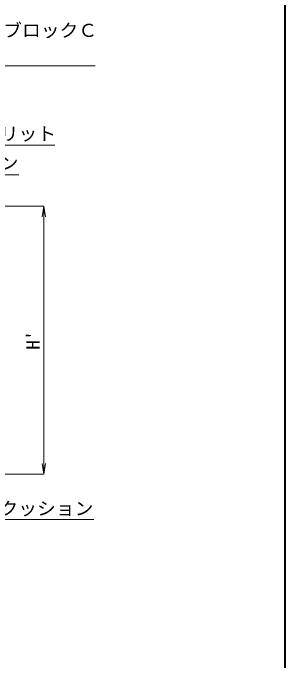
# Model space of a CAD drawing. Units: millimetres at full size; details may follow other scales. Extents: x 164402 to 209100, y 872507 to 885397.
# Drawn here: x 198725 to 199347, y 881917 to 883397 of the extents above; entities that cross this region are included whole.
import ezdxf
from ezdxf.enums import TextEntityAlignment as Align

# ---------------------------------------------------------------- set-up
doc = ezdxf.new("R2010")
doc.units = ezdxf.units.MM
doc.header["$LTSCALE"] = 40
doc.layers.add('図枠', color=7, linetype='Continuous', lineweight=5)
doc.layers.add('寸法線', color=7, linetype='Continuous', lineweight=13)
doc.styles.add('ＭＳ 明朝', font='')
doc.styles.get('ＭＳ 明朝').set_extended_font_data('MS Mincho')

# ---------------------------------------------------------------- blocks, each defined once
blk = doc.blocks.new('open_arrow')
at = {"color": 0, "linetype": 'Continuous', "lineweight": -2}
blk.add_lwpolyline([(7.5, 1.25), (0, 0), (7.5, -1.25)], dxfattribs=at)

msp = doc.modelspace()

# ---------------------------------------------------------------- linework, layer by layer
at = {"layer": '図枠', "lineweight": 40}
msp.add_line((199347.4, 879147.22), (199347.4, 884687.22), dxfattribs=at)
at = {"layer": '寸法線'}
for p, q in [((198383.56, 882954.5), (198795.79, 882954.5)), ((198795.79, 882342.29), (198795.79, 882954.5)), ((198414.06, 882342.29), (198795.79, 882342.29))]:
    msp.add_line(p, q, dxfattribs=at)
at = {"layer": '寸法線', "lineweight": 9}
for points in [[(198183.8, 883085.4), (198424.61, 883275.86), (198913.3, 883275.86)], [(198236.66, 882952.35), (198459.64, 883094.07), (198820.78, 883094.07)]]:
    msp.add_lwpolyline(points, dxfattribs=at)
at = {"layer": '寸法線'}
for points in [[(198439.11, 882930.99), (198459.64, 883026.51), (198738.32, 883026.51)], [(198385.45, 882338.31), (198545.04, 882238.6), (198910.3, 882238.6)]]:
    msp.add_lwpolyline(points, dxfattribs=at)

# ---------------------------------------------------------------- block references
at = {"layer": '寸法線', "xscale": 3.2, "yscale": 3.2}
for p, rotation in [((198795.79, 882954.5), 270), ((198795.79, 882342.29), 90)]:
    msp.add_blockref('open_arrow', p, dxfattribs=dict(at, rotation=rotation))

# ---------------------------------------------------------------- texts
at = {"layer": '寸法線', "style": 'ＭＳ 明朝', "width": 1.05}
msp.add_text('中央分離帯用ブロックＣ', height=30.02, dxfattribs=at).set_placement((198444.61, 883332.74), align=Align.BOTTOM_LEFT)
for s, p in [('天端排水スリット', (198479.64, 883135.39)), ('普通アスコン', (198479.64, 883068.34)), ('サンドクッション', (198565.04, 882278.72))]:
    msp.add_text(s, height=30.02, dxfattribs=at).set_placement(p, align=Align.TOP_LEFT)
msp.add_text("H'", height=30.02, rotation=90, dxfattribs=at).set_placement((198770.79, 882648.39), align=Align.MIDDLE_CENTER)

doc.saveas('drawing.dxf')
